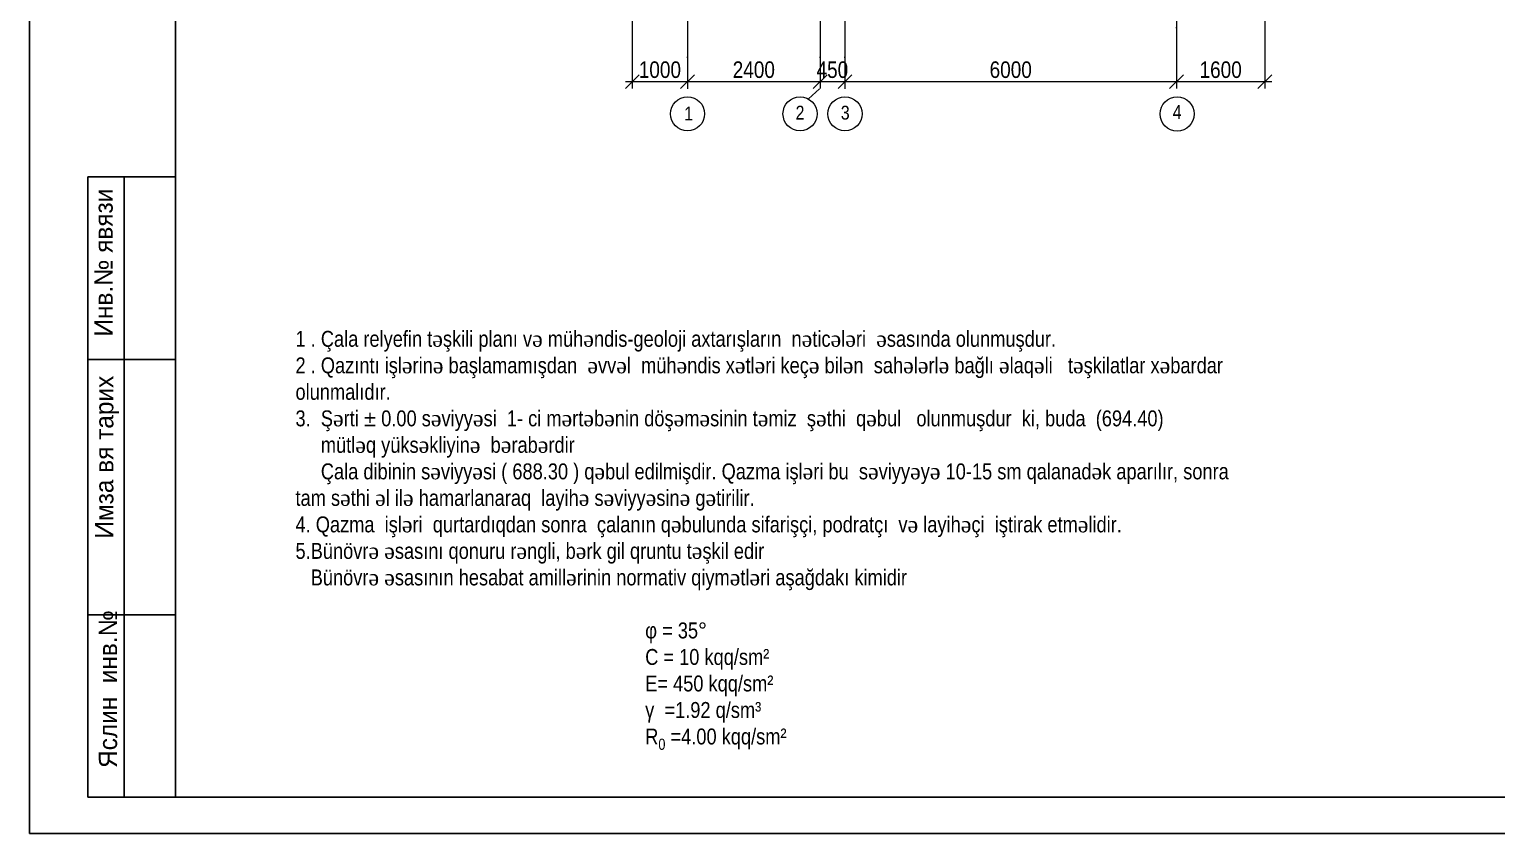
# Model space of a CAD drawing. Header units: millimetres. Extents: x -149347 to 251215, y -2929184 to -2541447.
# Drawn here: x -149347 to -122789, y -2652042 to -2637476 of the extents above; entities that cross this region are included whole.
import ezdxf

# ---------------------------------------------------------------- set-up
doc = ezdxf.new("R2010")
doc.units = ezdxf.units.MM
for name, pattern in [('CENTER', [1524, 952.5, -190.5, 190.5, -190.5]), ('DASHDOTX2', [50.8, 25.4, -12.7, 0, -12.7]), ('осевая', [50.8, 31.75, -6.35, 6.35, -6.35])]:
    doc.linetypes.add(name, pattern=pattern)
doc.layers.add('оси', color=65, linetype='осевая', lineweight=9)
doc.styles.add('CP_ATTR', font='A3TI(LA).TTF')
doc.styles.add('style1', font='A3TI(LA).TTF', dxfattribs={"height": 400})
doc.styles.add('style6', font='ARIALN.TTF', dxfattribs={"height": 300})
doc.dimstyles.new('DIM_100', dxfattribs={"dimscale": 100, "dimtxt": 250, "dimasz": 2.5, "dimexe": 1.25, "dimexo": 0.625, "dimtad": 1, "dimdec": 0, "dimtxsty": 'style1', "dimblk": 'OBLIQUE', "dimcen": 2.5, "dimdle": 1.25, "dimclrd": 251, "dimclre": 251, "dimaunit": 1, "dimadec": 3, "dimazin": 0, "dimtfac": 1, "dimtdec": 0, "dimtmove": 1, "dimatfit": 3, "dimfxl": 1.25, "dimlwd": 5, "dimlwe": 5, "dimarcsym": 0})

# ---------------------------------------------------------------- blocks, each defined once
blk = doc.blocks.new('mekteb')
at = {"color": 0, "lineweight": 25}
for p, q in [((99643, -1849866), (99643, -1821466)), ((139843, -1849866), (99643, -1849866))]:
    blk.add_line(p, q, dxfattribs=at)
at = {"color": 0, "lineweight": 25, "ltscale": 15}
for q in [(101643, -1821966), (139343, -1849366)]:
    blk.add_line((101643, -1849366), q, dxfattribs=at)
at = {"lineweight": 25, "ltscale": 0.25}
for p, q in [((100443, -1849366), (100443, -1840866)), ((100943, -1849367), (100943, -1840866))]:
    blk.add_line(p, q, dxfattribs=at)
at = {"lineweight": 25}
for p, q in [((101643, -1840866), (100443, -1840866)), ((101645, -1843366), (100445, -1843366)), ((101645, -1846866), (100445, -1846866)), ((101643, -1849366), (100443, -1849366))]:
    blk.add_line(p, q, dxfattribs=at)
at = {"lineweight": 25, "char_height": 250.01, "width": 5960.07, "attachment_point": 1, "rotation": 90, "style": 'CP_ATTR'}
for s, insert in [('\\pt3143;Инв.№ явязи', (100535, -1843053)), ('\\pt3143;Имза вя тарих', (100544, -1845823)), ('\\pt3143;Яслин  инв.№', (100595, -1848965))]:
    blk.add_mtext(s, dxfattribs=dict(at, insert=insert))
blk = doc.blocks.new('_Oblique')
at = {"color": 0, "linetype": 'ByBlock', "lineweight": -2}
blk.add_line((-0.5, -0.5), (0.5, 0.5), dxfattribs=at)
blk = doc.blocks.new('*D1153')
at = {"color": 251, "lineweight": 5, "ltscale": 50, "transparency": 16777216}
for p, q in [((-134584, -2630196), (-134584, -2638550)), ((-128584, -2630196), (-128584, -2638550))]:
    blk.add_line(p, q, dxfattribs=at)
at = {"color": 251, "linetype": 'ByBlock', "lineweight": 5, "ltscale": 50, "transparency": 16777216}
blk.add_line((-128459, -2638425), (-134709, -2638425), dxfattribs=at)
at = {"layer": 'Defpoints', "color": 0, "lineweight": 15, "ltscale": 50, "transparency": 16777216}
for p in [(-134584, -2630133), (-128584, -2630133), (-134584, -2638425)]:
    blk.add_point(p, dxfattribs=at)
at = {"color": 251, "lineweight": 5, "ltscale": 50, "transparency": 16777216, "xscale": 250, "yscale": 250, "zscale": 250, "rotation": 180}
blk.add_blockref('_Oblique', (-134584, -2638425), dxfattribs=at)
at = {"color": 251, "lineweight": 5, "ltscale": 50, "transparency": 16777216, "xscale": 250, "yscale": 250, "zscale": 250}
blk.add_blockref('_Oblique', (-128584, -2638425), dxfattribs=at)
at = {"color": 0, "lineweight": 15, "ltscale": 50, "transparency": 16777216, "insert": (-131584, -2638209), "char_height": 300, "attachment_point": 5, "style": 'style6'}
blk.add_mtext('6000', dxfattribs=at)
blk = doc.blocks.new('*D1157')
at = {"color": 251, "lineweight": 5, "ltscale": 50, "transparency": 16777216}
for p, q in [((-128584, -2630196), (-128584, -2638550)), ((-126984, -2630196), (-126984, -2638550))]:
    blk.add_line(p, q, dxfattribs=at)
at = {"color": 251, "linetype": 'ByBlock', "lineweight": 5, "ltscale": 50, "transparency": 16777216}
blk.add_line((-126859, -2638425), (-128709, -2638425), dxfattribs=at)
at = {"layer": 'Defpoints', "color": 0, "lineweight": 15, "ltscale": 50, "transparency": 16777216}
for p in [(-128584, -2630133), (-126984, -2630133), (-128584, -2638425)]:
    blk.add_point(p, dxfattribs=at)
at = {"color": 251, "lineweight": 5, "ltscale": 50, "transparency": 16777216, "xscale": 250, "yscale": 250, "zscale": 250, "rotation": 180}
blk.add_blockref('_Oblique', (-128584, -2638425), dxfattribs=at)
at = {"color": 251, "lineweight": 5, "ltscale": 50, "transparency": 16777216, "xscale": 250, "yscale": 250, "zscale": 250}
blk.add_blockref('_Oblique', (-126984, -2638425), dxfattribs=at)
at = {"color": 0, "lineweight": 15, "ltscale": 50, "transparency": 16777216, "insert": (-127784, -2638209), "char_height": 300, "attachment_point": 5, "style": 'style6'}
blk.add_mtext('1600', dxfattribs=at)
blk = doc.blocks.new('*D1158')
at = {"color": 251, "lineweight": 5, "ltscale": 50, "transparency": 16777216}
for p, q in [((-135034, -2630196), (-135034, -2638550)), ((-134584, -2630196), (-134584, -2638550))]:
    blk.add_line(p, q, dxfattribs=at)
at = {"color": 251, "linetype": 'ByBlock', "lineweight": 5, "ltscale": 50, "transparency": 16777216}
blk.add_line((-134459, -2638425), (-135159, -2638425), dxfattribs=at)
at = {"layer": 'Defpoints', "color": 0, "lineweight": 15, "ltscale": 50, "transparency": 16777216}
for p in [(-135034, -2630133), (-134584, -2630133), (-135034, -2638425)]:
    blk.add_point(p, dxfattribs=at)
at = {"color": 251, "lineweight": 5, "ltscale": 50, "transparency": 16777216, "xscale": 250, "yscale": 250, "zscale": 250, "rotation": 180}
blk.add_blockref('_Oblique', (-135034, -2638425), dxfattribs=at)
at = {"color": 251, "lineweight": 5, "ltscale": 50, "transparency": 16777216, "xscale": 250, "yscale": 250, "zscale": 250}
blk.add_blockref('_Oblique', (-134584, -2638425), dxfattribs=at)
at = {"color": 0, "lineweight": 15, "ltscale": 50, "transparency": 16777216, "insert": (-134812, -2638209), "char_height": 300, "attachment_point": 5, "style": 'style6'}
blk.add_mtext('450', dxfattribs=at)
blk = doc.blocks.new('*D1159')
at = {"color": 251, "lineweight": 5, "ltscale": 50, "transparency": 16777216}
for p, q in [((-137434, -2630196), (-137434, -2638550)), ((-135034, -2630196), (-135034, -2638550))]:
    blk.add_line(p, q, dxfattribs=at)
at = {"color": 251, "linetype": 'ByBlock', "lineweight": 5, "ltscale": 50, "transparency": 16777216}
blk.add_line((-134909, -2638425), (-137559, -2638425), dxfattribs=at)
at = {"layer": 'Defpoints', "color": 0, "lineweight": 15, "ltscale": 50, "transparency": 16777216}
for p in [(-137434, -2630133), (-135034, -2630133), (-137434, -2638425)]:
    blk.add_point(p, dxfattribs=at)
at = {"color": 251, "lineweight": 5, "ltscale": 50, "transparency": 16777216, "xscale": 250, "yscale": 250, "zscale": 250, "rotation": 180}
blk.add_blockref('_Oblique', (-137434, -2638425), dxfattribs=at)
at = {"color": 251, "lineweight": 5, "ltscale": 50, "transparency": 16777216, "xscale": 250, "yscale": 250, "zscale": 250}
blk.add_blockref('_Oblique', (-135034, -2638425), dxfattribs=at)
at = {"color": 0, "lineweight": 15, "ltscale": 50, "transparency": 16777216, "insert": (-136234, -2638209), "char_height": 300, "attachment_point": 5, "style": 'style6'}
blk.add_mtext('2400', dxfattribs=at)
blk = doc.blocks.new('*D1160')
at = {"color": 251, "lineweight": 5, "ltscale": 50, "transparency": 16777216}
for p, q in [((-138434, -2630196), (-138434, -2638550)), ((-137434, -2630196), (-137434, -2638550))]:
    blk.add_line(p, q, dxfattribs=at)
at = {"color": 251, "linetype": 'ByBlock', "lineweight": 5, "ltscale": 50, "transparency": 16777216}
blk.add_line((-137309, -2638425), (-138559, -2638425), dxfattribs=at)
at = {"layer": 'Defpoints', "color": 0, "lineweight": 15, "ltscale": 50, "transparency": 16777216}
for p in [(-138434, -2630133), (-137434, -2630133), (-138434, -2638425)]:
    blk.add_point(p, dxfattribs=at)
at = {"color": 251, "lineweight": 5, "ltscale": 50, "transparency": 16777216, "xscale": 250, "yscale": 250, "zscale": 250, "rotation": 180}
blk.add_blockref('_Oblique', (-138434, -2638425), dxfattribs=at)
at = {"color": 251, "lineweight": 5, "ltscale": 50, "transparency": 16777216, "xscale": 250, "yscale": 250, "zscale": 250}
blk.add_blockref('_Oblique', (-137434, -2638425), dxfattribs=at)
at = {"color": 0, "lineweight": 15, "ltscale": 50, "transparency": 16777216, "insert": (-137934, -2638209), "char_height": 300, "attachment_point": 5, "style": 'style6'}
blk.add_mtext('1000', dxfattribs=at)

msp = doc.modelspace()

# ---------------------------------------------------------------- linework, layer by layer
at = {"color": 1, "linetype": 'DASHDOTX2', "lineweight": 13, "ltscale": 15}
for p, q in [((-128583.75114, -2620107.56124), (-128583.75114, -2638158.92049)), ((-137433.75114, -2620643.24086), (-137433.75114, -2638697.43338)), ((-135033.75114, -2620643.24086), (-135033.75114, -2638539.05495)), ((-134583.75114, -2620643.24086), (-134583.75114, -2638694.60012))]:
    msp.add_line(p, q, dxfattribs=at)
at = {"color": 231, "lineweight": 15, "ltscale": 50}
for centre in [(-137433.75114, -2639006.5996), (-135396.70067, -2639006.5996), (-134583.75114, -2639006.5996), (-128571.65287, -2639009.19606)]:
    msp.add_circle(centre, 309.16622, dxfattribs=at)
at = {"layer": 'оси', "color": 59, "linetype": 'CENTER', "ltscale": 20, "true_color": 0x5c5330}
msp.add_line((-135244.27558, -2638734.78615), (-135043.85832, -2638555.5439), dxfattribs=at)

# ---------------------------------------------------------------- block references
at = {"lineweight": 15, "xscale": 1.321300404304731, "yscale": 1.321300404304731, "zscale": 1.321300404304731}
msp.add_blockref('mekteb', (-281005.26852, -207813.07013), dxfattribs=at)

# ---------------------------------------------------------------- texts
at = {"color": 231, "lineweight": 15, "ltscale": 50, "char_height": 250, "attachment_point": 1, "style": 'style6'}
for s, insert in [('{\\fArial Narrow|b0|i0|c238|p34;1}', (-137492.37396, -2638876.00331)), ('{\\fArial Narrow|b0|i0|c238|p34;2}', (-135476.90899, -2638860.04598)), ('{\\fArial Narrow|b0|i0|c238|p34;3}', (-134658.58769, -2638860.12645)), ('{\\fArial Narrow|b0|i0|c238|p34;4}', (-128652.0568, -2638849.44565))]:
    msp.add_mtext_dynamic_manual_height_columns(s, width=157.5516269, gutter_width=12.5, heights=[0], dxfattribs=dict(at, insert=insert))
at = {"color": 3, "linetype": 'ByBlock', "lineweight": 9, "insert": (-135907.88106, -2642937.07039), "char_height": 288, "width": 17243.2378114, "attachment_point": 2, "style": 'style6'}
msp.add_mtext('\\A1;\\pxql;{\\fArial Narrow|b0|i0|c238|p34;\\C256;1 . Çala relyefin t\\fTimes New Roman|b0|i0|c238|p18;ə\\fArial Narrow|b0|i0|c238|p34;şkili planı v\\fTimes New Roman|b0|i0|c238|p18;ə\\fArial Narrow|b0|i0|c238|p34; müh\\fTimes New Roman|b0|i0|c238|p18;ə\\fArial Narrow|b0|i0|c238|p34;ndis-geoloji axtarışların  n\\fTimes New Roman|b0|i0|c238|p18;ə\\fArial Narrow|b0|i0|c238|p34;tic\\fTimes New Roman|b0|i0|c238|p18;ə\\fArial Narrow|b0|i0|c238|p34;l\\fTimes New Roman|b0|i0|c238|p18;ə\\fArial Narrow|b0|i0|c238|p34;ri  \\fTimes New Roman|b0|i0|c238|p18;ə\\fArial Narrow|b0|i0|c238|p34;sasında olunmuşdur.\\P\\pt56.672,63;2 . Qazıntı işl\\fTimes New Roman|b0|i0|c238|p18;ə\\fArial Narrow|b0|i0|c238|p34;rin\\fTimes New Roman|b0|i0|c238|p18;ə\\fArial Narrow|b0|i0|c238|p34; başlamamışdan  \\fTimes New Roman|b0|i0|c238|p18;ə\\fArial Narrow|b0|i0|c238|p34;vv\\fTimes New Roman|b0|i0|c238|p18;ə\\fArial Narrow|b0|i0|c238|p34;l  müh\\fTimes New Roman|b0|i0|c238|p18;ə\\fArial Narrow|b0|i0|c238|p34;ndis x\\fTimes New Roman|b0|i0|c238|p18;ə\\fArial Narrow|b0|i0|c238|p34;tl\\fTimes New Roman|b0|i0|c238|p18;ə\\fArial Narrow|b0|i0|c238|p34;ri keç\\fTimes New Roman|b0|i0|c238|p18;ə\\fArial Narrow|b0|i0|c238|p34; bil\\fTimes New Roman|b0|i0|c238|p18;ə\\fArial Narrow|b0|i0|c238|p34;n  sah\\fTimes New Roman|b0|i0|c238|p18;ə\\fArial Narrow|b0|i0|c238|p34;l\\fTimes New Roman|b0|i0|c238|p18;ə\\fArial Narrow|b0|i0|c238|p34;rl\\fTimes New Roman|b0|i0|c238|p18;ə\\fArial Narrow|b0|i0|c238|p34; bağlı \\fTimes New Roman|b0|i0|c238|p18;ə\\fArial Narrow|b0|i0|c238|p34;laq\\fTimes New Roman|b0|i0|c238|p18;ə\\fArial Narrow|b0|i0|c238|p34;li   t\\fTimes New Roman|b0|i0|c238|p18;ə\\fArial Narrow|b0|i0|c238|p34;şkilatlar x\\fTimes New Roman|b0|i0|c238|p18;ə\\fArial Narrow|b0|i0|c238|p34;bardar  olunmalıdır.\\P\\ptz;3.  Ş\\fTimes New Roman|b0|i0|c238|p18;ə\\fArial Narrow|b0|i0|c238|p34;rti ± 0.00 s\\fTimes New Roman|b0|i0|c238|p18;ə\\fArial Narrow|b0|i0|c238|p34;viyy\\fTimes New Roman|b0|i0|c238|p18;ə\\fArial Narrow|b0|i0|c238|p34;si  1- ci m\\fTimes New Roman|b0|i0|c238|p18;ə\\fArial Narrow|b0|i0|c238|p34;rt\\fTimes New Roman|b0|i0|c238|p18;ə\\fArial Narrow|b0|i0|c238|p34;b\\fTimes New Roman|b0|i0|c238|p18;ə\\fArial Narrow|b0|i0|c238|p34;nin döş\\fTimes New Roman|b0|i0|c238|p18;ə\\fArial Narrow|b0|i0|c238|p34;m\\fTimes New Roman|b0|i0|c238|p18;ə\\fArial Narrow|b0|i0|c238|p34;sinin t\\fTimes New Roman|b0|i0|c238|p18;ə\\fArial Narrow|b0|i0|c238|p34;miz  ş\\fTimes New Roman|b0|i0|c238|p18;ə\\fArial Narrow|b0|i0|c238|p34;thi  q\\fTimes New Roman|b0|i0|c238|p18;ə\\fArial Narrow|b0|i0|c238|p34;bul   olunmuşdur  ki, buda  (694.40) \\P  \\fArial Narrow|b0|i0|c204|p34;   \\fArial Narrow|b0|i0|c238|p34;mütl\\fTimes New Roman|b0|i0|c238|p18;ə\\fArial Narrow|b0|i0|c238|p34;q yüks\\fTimes New Roman|b0|i0|c238|p18;ə\\fArial Narrow|b0|i0|c238|p34;kliyin\\fTimes New Roman|b0|i0|c238|p18;ə\\fArial Narrow|b0|i0|c238|p34;  b\\fTimes New Roman|b0|i0|c238|p18;ə\\fArial Narrow|b0|i0|c238|p34;rab\\fTimes New Roman|b0|i0|c238|p18;ə\\fArial Narrow|b0|i0|c238|p34;rdir  \\P  \\fArial Narrow|b0|i0|c204|p34;   \\fArial Narrow|b0|i0|c238|p34;Çala dibinin s\\fTimes New Roman|b0|i0|c238|p18;ə\\fArial Narrow|b0|i0|c238|p34;viyy\\fTimes New Roman|b0|i0|c238|p18;ə\\fArial Narrow|b0|i0|c238|p34;si ( 688.30 ) q\\fTimes New Roman|b0|i0|c238|p18;ə\\fArial Narrow|b0|i0|c238|p34;bul edilmişdir. Qazma işl\\fTimes New Roman|b0|i0|c238|p18;ə\\fArial Narrow|b0|i0|c238|p34;ri bu  s\\fTimes New Roman|b0|i0|c238|p18;ə\\fArial Narrow|b0|i0|c238|p34;viyy\\fTimes New Roman|b0|i0|c238|p18;ə\\fArial Narrow|b0|i0|c238|p34;y\\fTimes New Roman|b0|i0|c238|p18;ə\\fArial Narrow|b0|i0|c238|p34; 10-15 sm qalanad\\fTimes New Roman|b0|i0|c238|p18;ə\\fArial Narrow|b0|i0|c238|p34;k aparılır, sonra tam s\\fTimes New Roman|b0|i0|c238|p18;ə\\fArial Narrow|b0|i0|c238|p34;thi \\fTimes New Roman|b0|i0|c238|p18;ə\\fArial Narrow|b0|i0|c238|p34;l il\\fTimes New Roman|b0|i0|c238|p18;ə\\fArial Narrow|b0|i0|c238|p34; hamarlanaraq  layih\\fTimes New Roman|b0|i0|c238|p18;ə\\fArial Narrow|b0|i0|c238|p34; s\\fTimes New Roman|b0|i0|c238|p18;ə\\fArial Narrow|b0|i0|c238|p34;viyy\\fTimes New Roman|b0|i0|c238|p18;ə\\fArial Narrow|b0|i0|c238|p34;sin\\fTimes New Roman|b0|i0|c238|p18;ə\\fArial Narrow|b0|i0|c238|p34; g\\fTimes New Roman|b0|i0|c238|p18;ə\\fArial Narrow|b0|i0|c238|p34;tirilir.\\P\\pt56.672;4. Qazma  işl\\fTimes New Roman|b0|i0|c238|p18;ə\\fArial Narrow|b0|i0|c238|p34;ri  qurtardıqdan sonra  çalanın q\\fTimes New Roman|b0|i0|c238|p18;ə\\fArial Narrow|b0|i0|c238|p34;bulunda sifarişçi\\fArial Narrow|b0|i0|c204|p34;,\\fArial Narrow|b0|i0|c238|p34; podratçı  v\\fTimes New Roman|b0|i0|c238|p18;ə\\fArial Narrow|b0|i0|c238|p34; layih\\fTimes New Roman|b0|i0|c238|p18;ə\\fArial Narrow|b0|i0|c238|p34;çi  iştirak etm\\fTimes New Roman|b0|i0|c238|p18;ə\\fArial Narrow|b0|i0|c238|p34;lidir.\\fArial Narrow|b0|i0|c204|p34;\\P\\ptz;5.Bünövr\\fTimes New Roman|b0|i0|c0|p18;ə\\fArial Narrow|b0|i0|c238|p34; \\fTimes New Roman|b0|i0|c0|p18;ə\\fArial Narrow|b0|i0|c204|p34;sas\\fArial Narrow|b0|i0|c238|p34;ı\\fArial Narrow|b0|i0|c204|p34;n\\fArial Narrow|b0|i0|c238|p34;ı \\C0;qonuru r\\fTimes New Roman|b0|i0|c238|p18;ə\\fArial Narrow|b0|i0|c238|p34;ngli\\fArial Narrow|b0|i0|c204|p34;, \\fArial Narrow|b0|i0|c238|p34;b\\fTimes New Roman|b0|i0|c238|p18;ə\\fArial Narrow|b0|i0|c238|p34;rk gil qruntu t\\fTimes New Roman|b0|i0|c238|p18;ə\\fArial Narrow|b0|i0|c238|p34;şkil edir \\fArial Narrow|b0|i0|c204|p34;\\C7;\\P   \\fArial Narrow|b0|i0|c238|p34;Bünövr\\fTimes New Roman|b0|i0|c238|p18;ə\\fArial Narrow|b0|i0|c238|p34; \\fTimes New Roman|b0|i0|c238|p18;ə\\fArial Narrow|b0|i0|c238|p34;sasının hesabat amill\\fTimes New Roman|b0|i0|c238|p18;ə\\fArial Narrow|b0|i0|c238|p34;rinin normativ qiym\\fTimes New Roman|b0|i0|c238|p18;ə\\fArial Narrow|b0|i0|c238|p34;tl\\fTimes New Roman|b0|i0|c238|p18;ə\\fArial Narrow|b0|i0|c238|p34;ri aşağdakı kimidir\\P\\P                                                                    \\fArial Narrow|b0|i0|c204|p34;\\C256; φ =\\fArial Narrow|b0|i0|c238|p34; 35\\fArial Narrow|b0|i0|c204|p34;°\\fArial Narrow|b0|i0|c238|p34;\\P                                                                     \\fArial Narrow|b0|i0|c204|p34;C\\fArial Narrow|b0|i0|c238|p34; \\fArial Narrow|b0|i0|c204|p34;= \\fArial Narrow|b0|i0|c238|p34;10\\fArial Narrow|b0|i0|c204|p34; kqq/sm²\\fArial Narrow|b0|i0|c238|p34;\\P                                                                     \\fArial Narrow|b0|i0|c204|p34;E=\\fArial Narrow|b0|i0|c238|p34; 450\\fArial Narrow|b0|i0|c204|p34; kqq/sm² \\fArial Narrow|b0|i0|c238|p34;\\P                                                                     \\fArial Narrow|b0|i0|c204|p34;γ  =1.\\fArial Narrow|b0|i0|c238|p34;92\\fArial Narrow|b0|i0|c204|p34; q/sm³ \\fArial Narrow|b0|i0|c238|p34;\\P                                                      \\fArial Narrow|b0|i0|c204|p34;               R\\fArial Narrow|b0|i0|c238|p34;\\H0.7x;\\S^ 0;\\fArial Narrow|b0|i0|c204|p34;\\H1.42857x; =\\fArial Narrow|b0|i0|c238|p34;4.00\\fArial Narrow|b0|i0|c204|p34; kqq/sm²\\fArial Narrow|b0|i0|c238|p34;\\P\\pt56.672;\\C3;                }', dxfattribs=at)

# ---------------------------------------------------------------- dimensions: what is measured, and where the dimension line sits
at = {"color": 231, "lineweight": 15, "ltscale": 50}
for base, p1, p2, picture, middle in [((-138433.75114, -2638425.12831), (-137433.75114, -2630133.24086), (-138433.75114, -2630133.24086), '*D1160', (-137933.75114, -2638425.12831)), ((-135033.75114, -2638425.12831), (-134583.75114, -2630133.24086), (-135033.75114, -2630133.24086), '*D1158', (-134811.63282, -2638425.12831))]:
    dim = msp.add_linear_dim(base=base, p1=p1, p2=p2, angle=180, dimstyle='DIM_100', override={"dimtxsty": 'style6'}, dxfattribs=at)
    dim.commit()
    dim.dimension.update_dxf_attribs({"geometry": picture, "text_midpoint": middle, "dimtype": 160})
for base, p1, p2, picture, middle in [((-137433.75114, -2638425.12831), (-135033.75114, -2630133.24086), (-137433.75114, -2630133.24086), '*D1159', (-136233.75114, -2638209.45641)), ((-134583.75114, -2638425.12831), (-128583.75114, -2630133.24086), (-134583.75114, -2630133.24086), '*D1153', (-131583.75114, -2638209.45641)), ((-128583.75114, -2638425.12831), (-126983.75114, -2630133.24086), (-128583.75114, -2630133.24086), '*D1157', (-127783.75114, -2638209.45641))]:
    dim = msp.add_linear_dim(base=base, p1=p1, p2=p2, angle=180, dimstyle='DIM_100', override={"dimtxsty": 'style6'}, dxfattribs=at)
    dim.commit()
    dim.dimension.update_dxf_attribs({"geometry": picture, "text_midpoint": middle})

doc.saveas('drawing.dxf')
